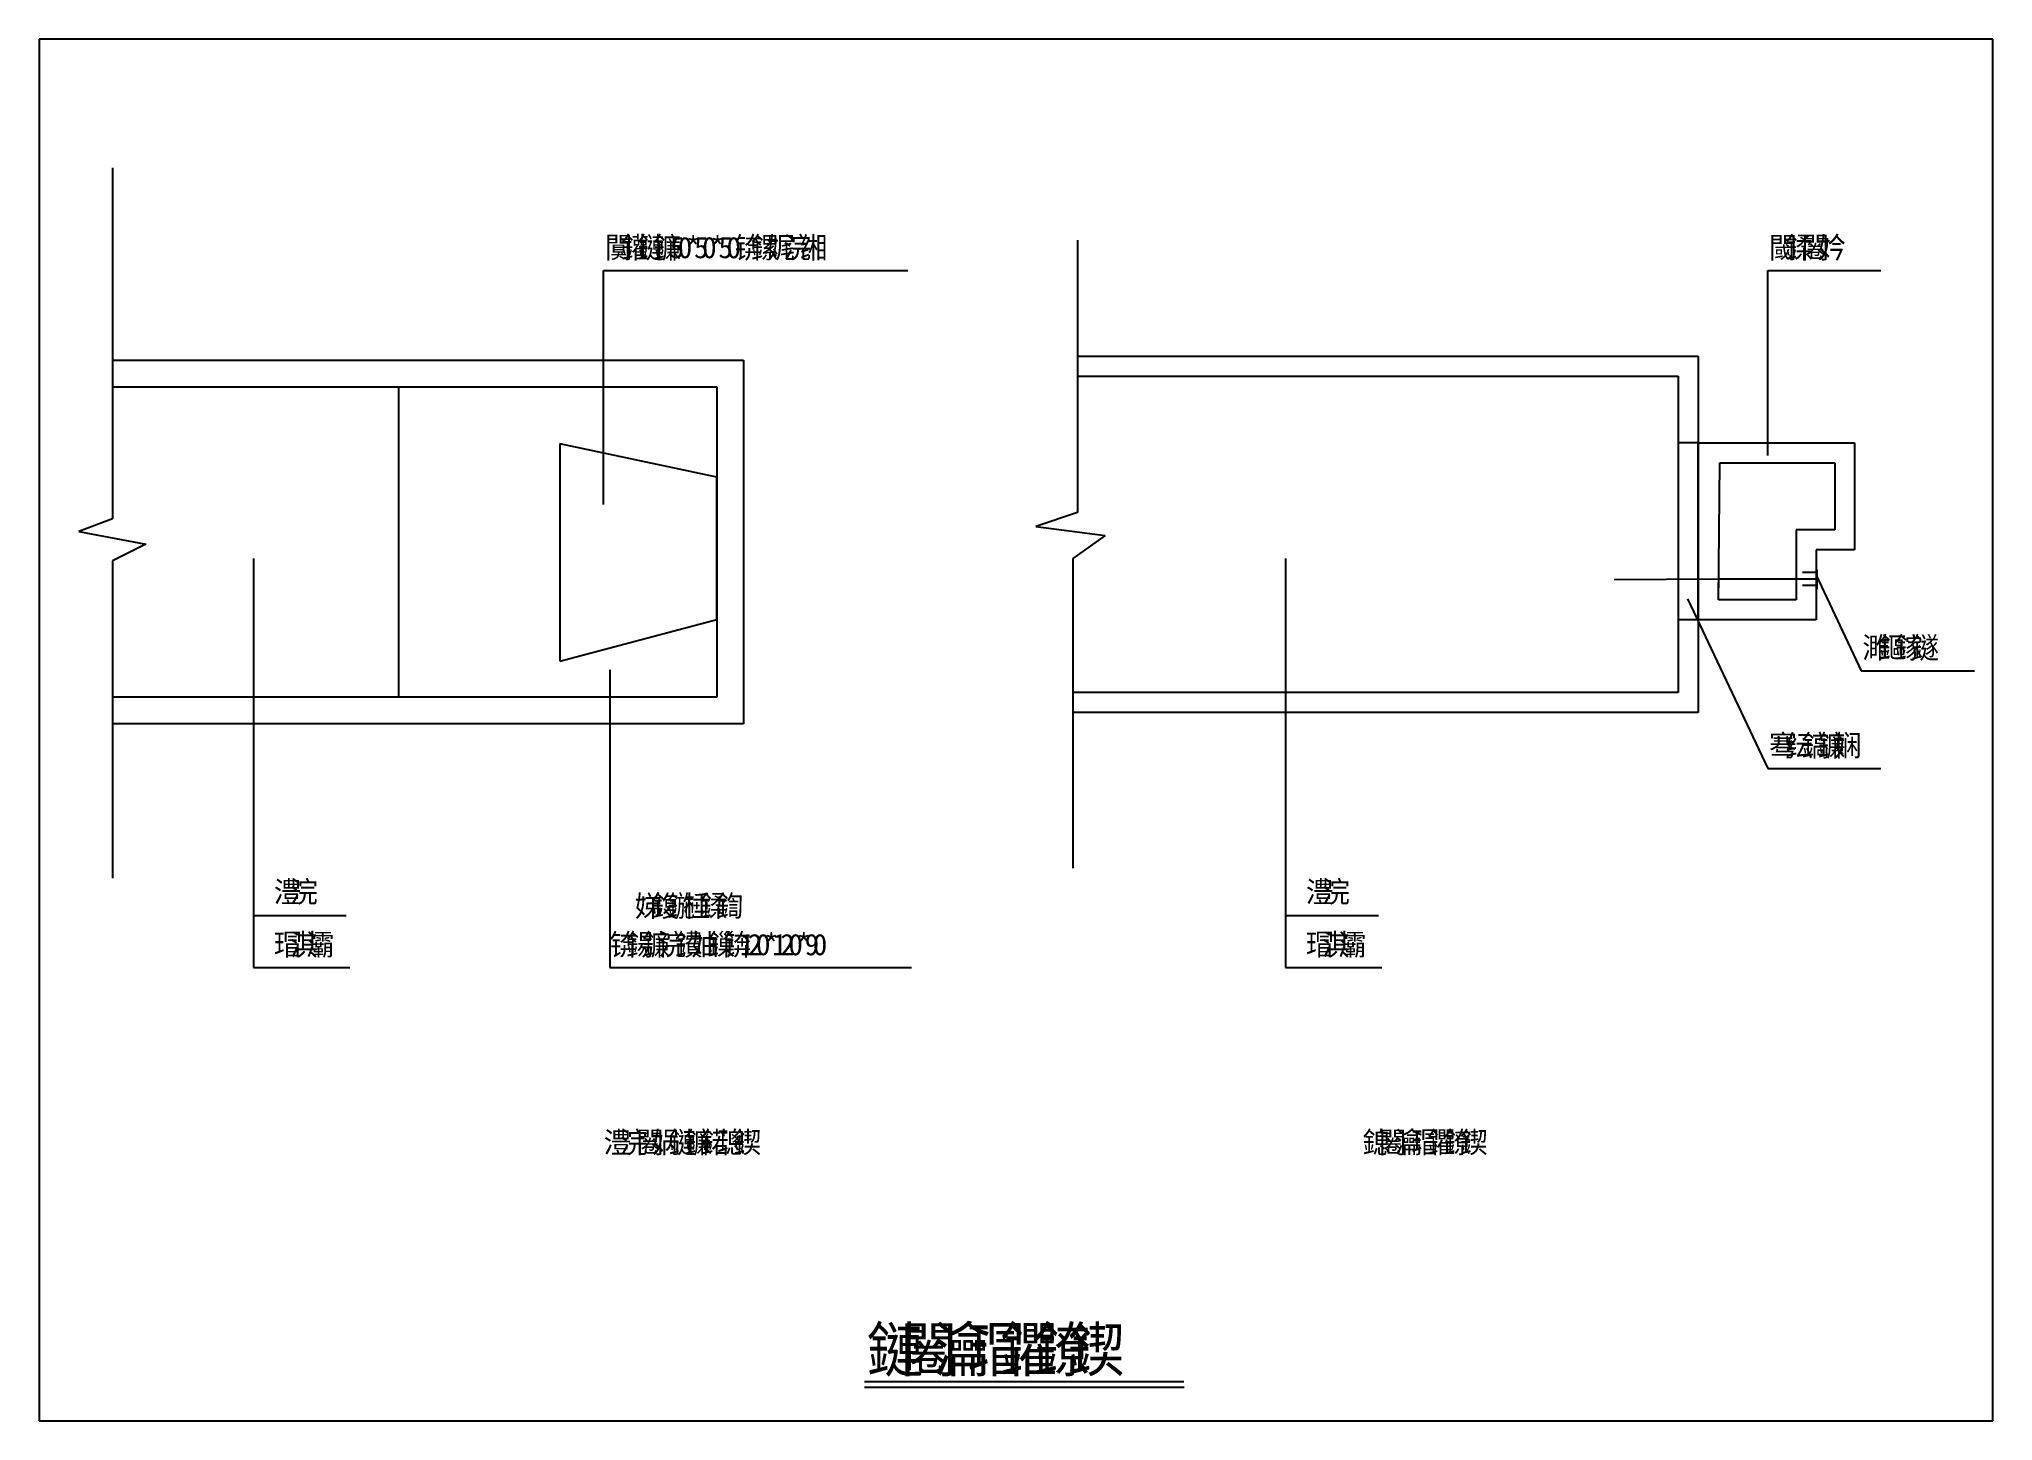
# Model space of a CAD drawing. Header units: metres. Extents: x 0 to 420, y 0 to 297.
import ezdxf

# ---------------------------------------------------------------- set-up
doc = ezdxf.new("R2010")
doc.units = ezdxf.units.M

msp = doc.modelspace()

# ---------------------------------------------------------------- linework, layer by layer
for p, q in [((420, 297), (0, 297)), ((0, 297), (0, 0)), ((420, 0), (420, 297)), ((15.75, 269.3), (15.75, 193.86)), ((223.22, 253.81), (223.22, 195.25)), ((121.34, 196.97), (121.34, 247.25)), ((121.34, 247.25), (186.74, 247.25)), ((371.62, 247.25), (395.94, 247.25)), ((371.62, 207.5), (371.62, 247.25)), ((15.75, 227.99), (151.45, 227.99)), ((151.45, 227.99), (151.45, 149.85)), ((223.22, 228.83), (356.64, 228.83)), ((356.64, 228.83), (356.64, 152.24)), ((223.22, 224.53), (352.34, 224.53)), ((352.34, 224.53), (352.34, 156.54)), ((15.75, 222.25), (145.72, 222.25)), ((77.25, 222.25), (77.25, 155.59)), ((145.72, 222.25), (145.72, 155.59)), ((145.72, 202.84), (111.91, 210.02)), ((111.91, 210.02), (111.91, 163.32)), ((356.64, 210.19), (352.34, 210.19)), ((356.64, 210.19), (390.28, 210.19)), ((356.64, 172.21), (356.64, 210.19)), ((390.28, 210.19), (390.28, 187.24)), ((360.99, 176.51), (361.28, 205.89)), ((361.28, 205.89), (385.99, 205.89)), ((385.99, 205.89), (385.99, 191.54)), ((145.72, 172.22), (145.72, 202.84)), ((15.75, 193.86), (8.56, 191.16)), ((223.22, 195.25), (214.28, 192.27)), ((8.56, 191.16), (22.94, 188.47)), ((214.28, 192.27), (229.18, 190.29)), ((229.18, 190.29), (222.23, 185.33)), ((385.99, 191.54), (377.67, 191.54)), ((377.67, 191.54), (377.67, 176.51)), ((22.94, 188.47), (15.75, 184.88)), ((15.75, 184.88), (15.75, 116.62)), ((46.08, 185.39), (46.08, 97.44)), ((222.23, 185.33), (222.23, 118.83)), ((267.93, 185.39), (267.93, 97.44)), ((390.28, 187.24), (381.97, 187.24)), ((381.97, 187.24), (381.97, 172.21)), ((338.57, 180.87), (361.03, 180.96)), ((361.03, 182.88), (361.03, 179.04)), ((361.03, 180.96), (382.13, 180.96)), ((382.13, 182.35), (379.04, 182.35)), ((381.97, 181.76), (391.7, 161.24)), ((382.13, 182.94), (382.13, 178.8)), ((354.33, 176.7), (371.62, 140.21)), ((377.67, 176.51), (360.99, 176.51)), ((382.13, 179.54), (379.04, 179.54)), ((111.91, 163.32), (145.72, 172.22)), ((356.64, 172.21), (352.34, 172.21)), ((381.97, 172.21), (356.64, 172.21)), ((122.72, 161.41), (122.72, 97.44)), ((391.7, 161.24), (416.02, 161.24)), ((145.72, 155.59), (15.75, 155.59)), ((352.34, 156.54), (222.23, 156.54)), ((356.64, 152.24), (222.23, 152.24)), ((151.45, 149.85), (15.75, 149.85)), ((371.62, 140.21), (395.94, 140.21)), ((46.08, 108.66), (66.04, 108.66)), ((267.93, 108.66), (287.89, 108.66)), ((46.08, 97.44), (66.77, 97.44)), ((122.72, 97.44), (187.55, 97.44)), ((267.93, 97.44), (288.63, 97.44)), ((177.46, 8.5), (246.1, 8.5)), ((177.46, 7.26), (246.12, 7.26)), ((0, 0), (420, 0))]:
    msp.add_line(p, q)

# ---------------------------------------------------------------- texts
for s, height, p in [('闃', 4.59, (121.6, 249.9)), ('鑵', 4.59, (125.09, 249.9)), ('鏈', 4.59, (128.58, 249.9)), ('鐮', 4.59, (132.07, 249.9)), ('5', 4.59, (135.56, 249.9)), ('0', 4.59, (137.3, 249.9)), ('*', 4.59, (139.05, 249.9)), ('5', 4.59, (140.79, 249.9)), ('0', 4.59, (142.54, 249.9)), ('*', 4.59, (144.28, 249.9)), ('5', 4.59, (146.03, 249.9)), ('0', 4.59, (147.77, 249.9)), ('锛', 4.59, (149.52, 249.9)), ('鏍', 4.59, (153.01, 249.9)), ('娓', 4.59, (156.5, 249.9)), ('浣', 4.59, (159.99, 249.9)), ('缃', 4.59, (163.48, 249.9)), ('閾', 4.59, (371.88, 249.9)), ('鍒', 4.59, (375.37, 249.9)), ('闂', 4.59, (378.86, 249.9)), ('妗', 4.59, (382.35, 249.9)), ('濉', 4.59, (391.96, 163.9)), ('鏂', 4.59, (395.45, 163.9)), ('鎵', 4.59, (398.94, 163.9)), ('鐩', 4.59, (402.43, 163.9)), ('骞', 4.59, (371.88, 142.87)), ('纭', 4.59, (375.37, 142.87)), ('鎬', 4.59, (378.86, 142.87)), ('鐮', 4.59, (382.35, 142.87)), ('娴', 4.59, (385.84, 142.87)), ('澧', 4.59, (50.45, 111.43)), ('浣', 4.59, (53.94, 111.43)), ('娣', 4.59, (128.05, 108.37)), ('鍑', 4.59, (131.54, 108.37)), ('鍦', 4.59, (135.03, 108.37)), ('棰', 4.59, (138.52, 108.37)), ('鍒', 4.59, (142, 108.37)), ('鍧', 4.59, (145.49, 108.37)), ('澧', 4.59, (272.3, 111.43)), ('浣', 4.59, (275.79, 111.43)), ('瑁', 4.59, (50.45, 100.09)), ('淇', 4.59, (53.94, 100.09)), ('灞', 4.59, (57.43, 100.09)), ('锛', 4.59, (122.69, 100.09)), ('鍚', 4.59, (126.18, 100.09)), ('鐮', 4.59, (129.67, 100.09)), ('浣', 4.59, (133.16, 100.09)), ('鐨', 4.59, (136.65, 100.09)), ('妯', 4.59, (140.14, 100.09)), ('鏁', 4.59, (143.63, 100.09)), ('锛', 4.59, (147.12, 100.09)), ('*', 4.59, (155.84, 100.09)), ('*', 4.59, (162.82, 100.09)), ('瑁', 4.59, (272.3, 100.09)), ('淇', 4.59, (275.79, 100.09)), ('灞', 4.59, (279.28, 100.09)), ('1', 4.59, (150.61, 100.09)), ('2', 4.59, (152.35, 100.09)), ('0', 4.59, (154.1, 100.09)), ('1', 4.59, (157.59, 100.09)), ('2', 4.59, (159.33, 100.09)), ('0', 4.59, (161.08, 100.09)), ('9', 4.59, (164.57, 100.09)), ('0', 4.59, (166.31, 100.09)), ('澧', 4.59, (121.36, 57.59)), ('浣', 4.59, (124.85, 57.59)), ('闂', 4.59, (128.34, 57.59)), ('娲', 4.59, (131.83, 57.59)), ('鏈', 4.59, (135.32, 57.59)), ('鐮', 4.59, (138.81, 57.59)), ('鍩', 4.59, (142.3, 57.59)), ('璁', 4.59, (145.79, 57.59)), ('鍥', 4.59, (149.28, 57.59)), ('鎴', 4.59, (284.5, 57.59)), ('闂', 4.59, (287.99, 57.59)), ('瀹', 4.59, (291.48, 57.59)), ('瑁', 4.59, (294.97, 57.59)), ('鑺', 4.59, (298.46, 57.59)), ('鐐', 4.59, (301.95, 57.59)), ('鍥', 4.59, (305.44, 57.59)), ('鏈', 9.46, (177.89, 10.6)), ('瀹', 9.46, (192.28, 10.6)), ('瑁', 9.46, (199.48, 10.6)), ('鑺', 9.46, (206.67, 10.6)), ('鐐', 9.46, (213.87, 10.6)), ('鍥', 9.46, (221.07, 10.6)), ('闂', 9.46, (185.08, 10.6))]:
    msp.add_text(s, height=height).set_placement(p)

doc.saveas('drawing.dxf')
